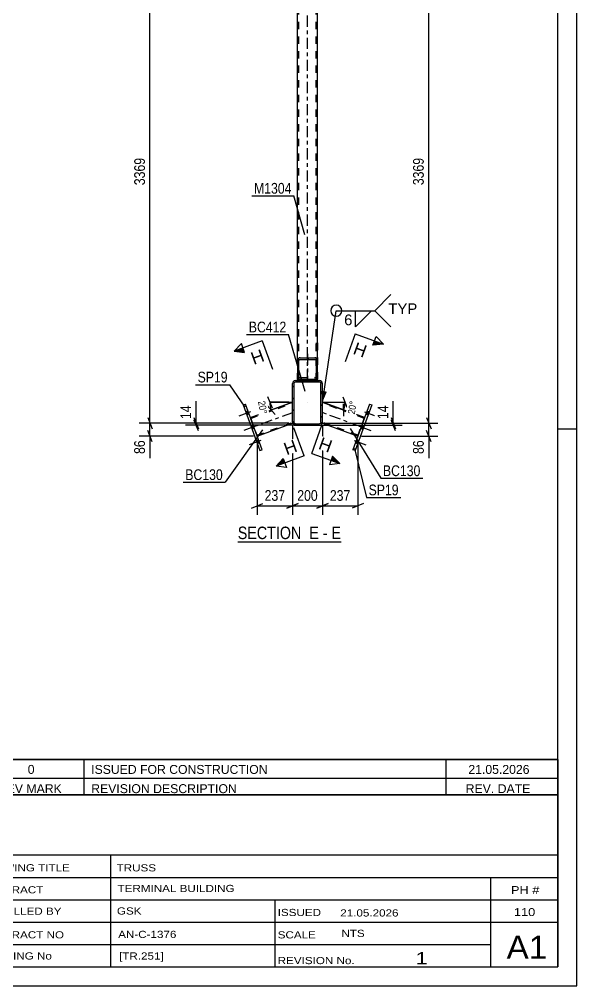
# Model space of a CAD drawing. Header units: millimetres. Extents: x -81 to 760, y -449 to 145.
# Drawn here: x 610.8 to 760.1, y -448.7 to -190 of the extents above; entities that cross this region are included whole.
import ezdxf

# ---------------------------------------------------------------- set-up
doc = ezdxf.new("R2010")
doc.units = ezdxf.units.MM
doc.linetypes.add('DXK_LINE_DOT2', pattern=[3.9198, 1.9599, -1.9599])
doc.linetypes.add('DXK_LINE_DOT3', pattern=[5.9187, 2.979, -0.9799, 0.9799, -0.9799])
doc.styles.add('Arial', font='ARIAL.TTF', dxfattribs={"height": 0.2})
doc.styles.add('Arial Narrow', font='ARIALN.TTF', dxfattribs={"height": 0.2})

# ---------------------------------------------------------------- blocks, each defined once
blk = doc.blocks.new('Unknown-122569792-1134')
at = {"color": 5, "linetype": 'Continuous'}
for p, q in [((760.08, -448.66), (760.08, 145.34)), ((755.08, -443.66), (755.08, 140.34)), ((760.08, -299.66), (755.08, -299.66)), ((-75.92, -443.66), (755.08, -443.66)), ((-80.92, -448.66), (760.08, -448.66))]:
    blk.add_line(p, q, dxfattribs=at)
blk = doc.blocks.new('Unknown-122569792-15 - 2736')
at = {"color": 6, "linetype": 'Continuous'}
blk.add_line((669.33, -329.86), (696.98, -329.86), dxfattribs=at)
at = {"color": 0, "linetype": 'Continuous'}
blk.add_wipeout([(687.44, -329.11), (687.44, -325.61), (669.33, -325.61), (669.33, -329.11)], dxfattribs=at)
at = {"color": 7, "linetype": 'Continuous', "style": 'Arial Narrow'}
blk.add_text('SECTION ', height=3.34, dxfattribs=at).set_placement((669.33, -329.11))
at = {"color": 0, "linetype": 'Continuous'}
blk.add_wipeout([(691.04, -329.11), (691.04, -325.61), (688.49, -325.61), (688.49, -329.11)], dxfattribs=at)
blk.add_wipeout([(693.37, -329.11), (693.37, -325.61), (692.09, -325.61), (692.09, -329.11)], dxfattribs=at)
at = {"color": 7, "linetype": 'Continuous', "style": 'Arial Narrow'}
blk.add_text('E', height=3.34, dxfattribs=at).set_placement((688.49, -329.11))
at = {"color": 0, "linetype": 'Continuous'}
blk.add_wipeout([(696.98, -329.11), (696.98, -325.61), (694.42, -325.61), (694.42, -329.11)], dxfattribs=at)
at = {"color": 7, "linetype": 'Continuous', "style": 'Arial Narrow'}
for s, p in [('E', (694.42, -329.11)), ('-', (692.09, -329.11))]:
    blk.add_text(s, height=3.34, dxfattribs=at).set_placement(p)
blk = doc.blocks.new('Bolt-122569792-2742 - 2736')
at = {"linetype": 'Continuous'}
for points in [[(703.92, -294.79), (703.62, -295.62), (704.23, -295.84), (704.53, -295.01)], [(703.92, -294.79), (703.62, -295.62), (704.23, -295.84), (704.53, -295.01)], [(703.92, -294.79), (703.62, -295.62), (704.23, -295.84), (704.53, -295.01)], [(702.52, -298.65), (702.22, -299.47), (702.82, -299.69), (703.12, -298.86)], [(702.52, -298.65), (702.22, -299.47), (702.82, -299.69), (703.12, -298.86)], [(701.12, -302.5), (700.82, -303.33), (701.42, -303.54), (701.72, -302.72)], [(701.12, -302.5), (700.82, -303.33), (701.42, -303.54), (701.72, -302.72)], [(701.12, -302.5), (700.82, -303.33), (701.42, -303.54), (701.72, -302.72)]]:
    blk.add_hatch(color=1, dxfattribs=at).paths.add_polyline_path(points)
at = {"color": 1, "linetype": 'Continuous'}
for p, q in [((703.92, -294.79), (704.53, -295.01)), ((703.92, -294.79), (704.53, -295.01)), ((703.92, -294.79), (704.53, -295.01)), ((703.29, -295.03), (706.41, -296.16)), ((703.29, -295.03), (706.41, -296.16)), ((703.29, -295.03), (706.41, -296.16)), ((703.62, -295.62), (704.23, -295.84)), ((703.62, -295.62), (704.23, -295.84)), ((703.62, -295.62), (704.23, -295.84)), ((701.88, -298.88), (705, -300.02)), ((701.88, -298.88), (705, -300.02)), ((702.22, -299.47), (702.82, -299.69)), ((702.22, -299.47), (702.82, -299.69)), ((702.52, -298.65), (703.12, -298.86)), ((702.52, -298.65), (703.12, -298.86)), ((701.12, -302.5), (701.72, -302.72)), ((701.12, -302.5), (701.72, -302.72)), ((701.12, -302.5), (701.72, -302.72)), ((700.48, -302.73), (703.6, -303.87)), ((700.48, -302.73), (703.6, -303.87)), ((700.48, -302.73), (703.6, -303.87)), ((700.82, -303.33), (701.42, -303.54)), ((700.82, -303.33), (701.42, -303.54)), ((700.82, -303.33), (701.42, -303.54))]:
    blk.add_line(p, q, dxfattribs=at)
blk = doc.blocks.new('Part-122569792-2772 - 2736')
at = {"linetype": 'Continuous'}
h = blk.add_hatch(dxfattribs=at)
h.set_pattern_fill('', scale=0.7, style=0, pattern_type=0)
h.set_pattern_definition([(45, (685.3588, -286.6444), (-1.57154, 1.57154), [])])
h.paths.add_polyline_path([(685.36, -281.49), (685.36, -286.64), (685.68, -286.64), (685.68, -281.49), (685.7, -281.31), (685.77, -281.15), (685.88, -281.05), (686, -281.02), (690, -281.02), (690.12, -281.05), (690.23, -281.15), (690.29, -281.31), (690.32, -281.49), (690.32, -286.64), (690.64, -286.64), (690.64, -281.49), (690.59, -281.13), (690.45, -280.82), (690.24, -280.61), (690, -280.54), (686, -280.54), (685.75, -280.61), (685.55, -280.82), (685.41, -281.13)])
at = {"color": 2, "linetype": 'Continuous'}
for p, q in [((685.41, -281.13), (685.36, -281.49)), ((685.36, -281.49), (685.36, -286.64)), ((685.68, -281.49), (685.7, -281.31)), ((685.68, -286.64), (685.68, -281.49)), ((686, -280.54), (685.75, -280.61)), ((685.88, -281.05), (686, -281.02)), ((686, -280.54), (690, -280.54)), ((686, -281.02), (690, -281.02)), ((690.24, -280.61), (690, -280.54)), ((690, -281.02), (690.12, -281.05)), ((690.29, -281.31), (690.32, -281.49)), ((690.32, -281.49), (690.32, -286.64)), ((690.64, -281.49), (690.59, -281.13)), ((690.64, -286.64), (690.64, -281.49)), ((685.36, -286.64), (685.68, -286.64)), ((685.7, -286.61), (685.7, -286.64)), ((686, -286.32), (685.88, -286.35)), ((686, -286.32), (690, -286.32)), ((690.12, -286.35), (690, -286.32)), ((690.3, -286.64), (690.29, -286.61)), ((690.32, -286.64), (690.64, -286.64))]:
    blk.add_line(p, q, dxfattribs=at)
at = {"color": 7, "linetype": 'DXK_LINE_DOT2'}
for p, q in [((685.36, -286.64), (685.36, -281.49)), ((685.68, -286.64), (685.68, -281.49)), ((690.32, -281.49), (690.32, -286.64)), ((690.64, -286.64), (690.64, -281.49)), ((685.36, -286.64), (685.38, -286.64)), ((685.38, -286.64), (685.41, -286.43)), ((685.38, -286.64), (685.7, -286.64)), ((685.75, -285.92), (686, -285.84)), ((686, -285.84), (690, -285.84)), ((690, -285.84), (690.24, -285.92)), ((690.32, -286.64), (690.3, -286.64)), ((690.3, -286.64), (690.64, -286.64)), ((690.59, -286.43), (690.62, -286.64))]:
    blk.add_line(p, q, dxfattribs=at)
at = {"color": 7, "linetype": 'DXK_LINE_DOT3'}
blk.add_line((688, -286.64), (688, -284.45), dxfattribs=at)
at = {"color": 2, "linetype": 'Continuous'}
for centre, radius, start, end in [((686.25, -281.32), 0.863, 124.9769, 167.0015), ((686.12, -281.41), 0.432, 124.9769, 167.0015), ((689.87, -281.41), 0.432, 12.9985, 55.0231), ((689.75, -281.32), 0.863, 12.9985, 55.0231), ((686.12, -286.71), 0.432, 124.9769, 167.0015), ((689.87, -286.71), 0.432, 12.9985, 55.0231)]:
    blk.add_arc(centre, radius, start, end, dxfattribs=at)
at = {"color": 7, "linetype": 'DXK_LINE_DOT2'}
for centre, start, end in [((686.25, -286.62), 124.9769, 167.0015), ((689.75, -286.62), 12.9985, 55.0231)]:
    blk.add_arc(centre, 0.863, start, end, dxfattribs=at)
blk = doc.blocks.new('Part-122569792-2775 - 2736')
at = {"color": 7, "linetype": 'DXK_LINE_DOT2'}
for p, q in [((685.36, -286.64), (685.36, -276.54)), ((685.68, -286.64), (685.68, -276.54)), ((690.32, -276.54), (690.32, -286.64)), ((690.64, -276.54), (690.64, -286.64)), ((685.36, -286.64), (690.64, -286.64)), ((685.41, -286.43), (685.38, -286.64)), ((685.7, -286.64), (685.7, -286.61)), ((685.88, -285.88), (685.75, -285.92)), ((686, -285.84), (685.88, -285.88)), ((685.88, -286.35), (686, -286.32)), ((686, -285.84), (690, -285.84)), ((686, -286.32), (690, -286.32)), ((690.23, -285.91), (690, -285.84)), ((690, -286.32), (690.12, -286.35)), ((690.24, -285.92), (690.23, -285.91)), ((690.29, -286.61), (690.3, -286.64)), ((690.32, -286.64), (690.3, -286.64)), ((690.62, -286.64), (690.59, -286.43))]:
    blk.add_line(p, q, dxfattribs=at)
at = {"color": 7, "linetype": 'DXK_LINE_DOT3'}
blk.add_line((688, -279.5), (688, -286.64), dxfattribs=at)
at = {"color": 7, "linetype": 'DXK_LINE_DOT2'}
for centre, radius, start, end in [((686.25, -286.62), 0.863, 124.9769, 167.0015), ((686.12, -286.71), 0.432, 124.9769, 167.0015), ((689.87, -286.71), 0.432, 12.9985, 55.0231), ((689.75, -286.62), 0.863, 12.9985, 55.0231)]:
    blk.add_arc(centre, radius, start, end, dxfattribs=at)
blk = doc.blocks.new('Part-122569792-2857 - 2736')
at = {"color": 2, "linetype": 'Continuous'}
for p, q in [((704.6, -292.95), (700.15, -305.17)), ((705.2, -293.17), (700.75, -305.39)), ((704.6, -292.95), (705.2, -293.17)), ((700.75, -305.39), (700.15, -305.17))]:
    blk.add_line(p, q, dxfattribs=at)
at = {"color": 7, "linetype": 'DXK_LINE_DOT3'}
blk.add_line((702.67, -299.17), (702.67, -299.17), dxfattribs=at)
blk = doc.blocks.new('Part-122569792-2882 - 2736')
at = {"color": 2, "linetype": 'Continuous'}
for p, q in [((672.72, -296.58), (684, -292.47)), ((674.53, -301.54), (684, -298.09)), ((684, -298.09), (684, -297.84))]:
    blk.add_line(p, q, dxfattribs=at)
at = {"color": 7, "linetype": 'DXK_LINE_DOT2'}
for p, q in [((672.8, -296.8), (684, -292.73)), ((684, -297.84), (684, -292.47)), ((672.72, -296.58), (674.53, -301.54)), ((674.45, -301.31), (684, -297.84))]:
    blk.add_line(p, q, dxfattribs=at)
at = {"color": 7, "linetype": 'DXK_LINE_DOT3'}
blk.add_line((684, -295.28), (673.63, -299.06), dxfattribs=at)
blk = doc.blocks.new('Part-122569792-2837 - 2736')
at = {"linetype": 'Continuous'}
h = blk.add_hatch(dxfattribs=at)
h.set_pattern_fill('', scale=0.7, style=0, pattern_type=0)
h.set_pattern_definition([(45, (683.9988, -297.8444), (-1.57154, 1.57154), [])])
h.paths.add_polyline_path([(684, -287.44), (684, -297.84), (684.06, -298.15), (684.23, -298.41), (684.49, -298.58), (684.8, -298.64), (691.2, -298.64), (691.5, -298.58), (691.76, -298.41), (691.94, -298.15), (692, -297.84), (692, -287.44), (691.94, -287.14), (691.76, -286.88), (691.5, -286.71), (691.2, -286.64), (684.8, -286.64), (684.49, -286.71), (684.23, -286.88), (684.06, -287.14)])
h.paths.add_polyline_path([(684.52, -287.16), (684.65, -287.07), (684.8, -287.04), (691.2, -287.04), (691.35, -287.07), (691.48, -287.16), (691.57, -287.29), (691.6, -287.44), (691.6, -297.84), (691.57, -298), (691.48, -298.13), (691.35, -298.21), (691.2, -298.24), (684.8, -298.24), (684.65, -298.21), (684.52, -298.13), (684.43, -298), (684.4, -297.84), (684.4, -287.44), (684.43, -287.29)])
at = {"color": 2, "linetype": 'Continuous'}
for p, q in [((684.06, -287.14), (684, -287.44)), ((684.8, -286.64), (684.49, -286.71)), ((684.65, -287.07), (684.8, -287.04)), ((684.8, -286.64), (691.2, -286.64)), ((684.8, -287.04), (691.2, -287.04)), ((691.5, -286.71), (691.2, -286.64)), ((691.2, -287.04), (691.35, -287.07)), ((692, -287.44), (691.94, -287.14)), ((684, -297.84), (684, -287.44)), ((684.4, -287.44), (684.43, -287.29)), ((684.4, -297.84), (684.4, -287.44)), ((691.57, -287.29), (691.6, -287.44)), ((691.6, -297.84), (691.6, -287.44)), ((692, -297.84), (692, -287.44)), ((684, -297.84), (684.06, -298.15)), ((684.43, -298), (684.4, -297.84)), ((684.49, -298.58), (684.8, -298.64)), ((684.8, -298.24), (684.65, -298.21)), ((684.8, -298.24), (691.2, -298.24)), ((684.8, -298.64), (691.2, -298.64)), ((691.35, -298.21), (691.2, -298.24)), ((691.2, -298.64), (691.5, -298.58)), ((691.6, -297.84), (691.57, -298)), ((691.94, -298.15), (692, -297.84))]:
    blk.add_line(p, q, dxfattribs=at)
at = {"color": 7, "linetype": 'DXK_LINE_DOT3'}
blk.add_line((688, -292.64), (688, -292.64), dxfattribs=at)
at = {"color": 2, "linetype": 'Continuous'}
for centre, radius, start, end in [((684.8, -287.44), 0.8, 112.5, 157.5), ((684.8, -287.44), 0.4, 112.5, 157.5), ((691.2, -287.44), 0.4, 22.5, 67.5), ((691.2, -287.44), 0.8, 22.5, 67.5), ((684.8, -297.84), 0.8, 202.5, 247.5), ((684.8, -297.84), 0.4, 202.5, 247.5), ((691.2, -297.84), 0.4, 292.5, 337.5), ((691.2, -297.84), 0.8, 292.5, 337.5)]:
    blk.add_arc(centre, radius, start, end, dxfattribs=at)
blk = doc.blocks.new('Part-122569792-2862 - 2736')
at = {"color": 2, "linetype": 'Continuous'}
for p, q in [((670.8, -293.17), (671.4, -292.95)), ((670.8, -293.17), (675.25, -305.39)), ((675.85, -305.17), (671.4, -292.95)), ((675.25, -305.39), (675.85, -305.17))]:
    blk.add_line(p, q, dxfattribs=at)
at = {"color": 7, "linetype": 'DXK_LINE_DOT3'}
blk.add_line((673.32, -299.17), (673.32, -299.17), dxfattribs=at)
blk = doc.blocks.new('Part-122569792-2867 - 2736')
at = {"color": 2, "linetype": 'Continuous'}
for p, q in [((703.28, -296.58), (692, -292.47)), ((692, -298.05), (692, -297.84)), ((692, -298.05), (692, -298.09)), ((692, -298.09), (701.47, -301.54))]:
    blk.add_line(p, q, dxfattribs=at)
at = {"color": 7, "linetype": 'DXK_LINE_DOT2'}
for p, q in [((692, -292.51), (692, -292.47)), ((692, -297.84), (692, -292.47)), ((703.19, -296.8), (692, -292.73)), ((701.47, -301.54), (703.28, -296.58)), ((701.55, -301.31), (692, -297.84))]:
    blk.add_line(p, q, dxfattribs=at)
at = {"color": 7, "linetype": 'DXK_LINE_DOT3'}
blk.add_line((702.37, -299.06), (692, -295.28), dxfattribs=at)
blk = doc.blocks.new('Bolt-122569792-2876 - 2736')
at = {"linetype": 'Continuous'}
for points in [[(672.37, -295.62), (672.07, -294.79), (671.47, -295.01), (671.77, -295.84)], [(672.37, -295.62), (672.07, -294.79), (671.47, -295.01), (671.77, -295.84)], [(672.37, -295.62), (672.07, -294.79), (671.47, -295.01), (671.77, -295.84)], [(673.78, -299.47), (673.47, -298.65), (672.87, -298.86), (673.17, -299.69)], [(673.78, -299.47), (673.47, -298.65), (672.87, -298.86), (673.17, -299.69)], [(675.18, -303.33), (674.88, -302.5), (674.28, -302.72), (674.58, -303.54)], [(675.18, -303.33), (674.88, -302.5), (674.28, -302.72), (674.58, -303.54)], [(675.18, -303.33), (674.88, -302.5), (674.28, -302.72), (674.58, -303.54)]]:
    blk.add_hatch(color=1, dxfattribs=at).paths.add_polyline_path(points)
at = {"color": 1, "linetype": 'Continuous'}
for p, q in [((672.07, -294.79), (671.47, -295.01)), ((672.07, -294.79), (671.47, -295.01)), ((672.07, -294.79), (671.47, -295.01)), ((672.71, -295.03), (669.59, -296.16)), ((672.71, -295.03), (669.59, -296.16)), ((672.71, -295.03), (669.59, -296.16)), ((672.37, -295.62), (671.77, -295.84)), ((672.37, -295.62), (671.77, -295.84)), ((672.37, -295.62), (671.77, -295.84)), ((674.11, -298.88), (670.99, -300.02)), ((674.11, -298.88), (670.99, -300.02)), ((673.47, -298.65), (672.87, -298.86)), ((673.47, -298.65), (672.87, -298.86)), ((673.78, -299.47), (673.17, -299.69)), ((673.78, -299.47), (673.17, -299.69)), ((674.88, -302.5), (674.28, -302.72)), ((674.88, -302.5), (674.28, -302.72)), ((674.88, -302.5), (674.28, -302.72)), ((675.52, -302.73), (672.4, -303.87)), ((675.52, -302.73), (672.4, -303.87)), ((675.52, -302.73), (672.4, -303.87)), ((675.18, -303.33), (674.58, -303.54)), ((675.18, -303.33), (674.58, -303.54)), ((675.18, -303.33), (674.58, -303.54))]:
    blk.add_line(p, q, dxfattribs=at)
blk = doc.blocks.new('Part-122569792-2895 - 2736')
at = {"color": 7, "linetype": 'DXK_LINE_DOT2'}
for p, q in [((685.36, -171.04), (690.64, -171.04)), ((685.36, -176.2), (685.36, -171.04)), ((685.68, -286.64), (685.68, -171.04)), ((690.32, -286.64), (690.32, -171.04)), ((690.64, -176.2), (690.64, -171.04)), ((685.36, -286.64), (685.36, -281.49)), ((690.64, -286.64), (690.64, -281.49)), ((685.36, -286.64), (690.64, -286.64))]:
    blk.add_line(p, q, dxfattribs=at)
at = {"color": 7, "linetype": 'DXK_LINE_DOT3'}
blk.add_line((688, -286.64), (688, -171.04), dxfattribs=at)
at = {"color": 2, "linetype": 'Continuous'}
for p, q in [((685.36, -281.49), (685.36, -176.2)), ((690.64, -281.49), (690.64, -176.2))]:
    blk.add_line(p, q, dxfattribs=at)
blk = doc.blocks.new('StraightDimension-122569792-2994 - 2736')
at = {"color": 7, "linetype": 'Continuous'}
for p, q in [((710.38, -296.59), (711.58, -299.59)), ((711.58, -300.14), (710.38, -297.14)), ((691.41, -298.64), (713.38, -298.64)), ((693, -298.09), (713.38, -298.09)), ((710.98, -298.64), (710.98, -298.09))]:
    blk.add_line(p, q, dxfattribs=at)
at = {"color": 0}
blk.add_wipeout([(710.23, -292.71), (706.03, -292.71), (706.03, -297.57), (710.23, -297.57)], dxfattribs=at)
at = {"color": 7, "linetype": 'Continuous'}
blk.add_line((710.98, -298.09), (710.98, -292.19), dxfattribs=at)
blk.add_line((710.98, -298.09), (710.98, -292.19), dxfattribs=at)
at = {"color": 3, "style": 'Arial Narrow'}
blk.add_text('14', height=2.863, rotation=90.0002, dxfattribs=at).set_placement((709.63, -296.97))
blk = doc.blocks.new('StraightDimension-122569792-3005 - 2736')
at = {"color": 7, "linetype": 'Continuous'}
for p, q in [((645.22, -296.59), (646.42, -299.59)), ((683, -298.09), (642.97, -298.09)), ((646.42, -303.04), (645.22, -300.04)), ((645.82, -301.54), (645.82, -298.09)), ((673.53, -301.54), (642.97, -301.54))]:
    blk.add_line(p, q, dxfattribs=at)
at = {"color": 0}
blk.add_wipeout([(645.07, -302.06), (640.87, -302.06), (640.87, -306.92), (645.07, -306.92)], dxfattribs=at)
at = {"color": 7, "linetype": 'Continuous'}
blk.add_line((645.82, -301.54), (645.82, -307.45), dxfattribs=at)
blk.add_line((645.82, -301.54), (645.82, -307.45), dxfattribs=at)
at = {"color": 3, "style": 'Arial Narrow'}
blk.add_text('86', height=2.863, rotation=90.0002, dxfattribs=at).set_placement((644.47, -306.32))
blk = doc.blocks.new('StraightDimension-122569792-3004 - 2736')
at = {"color": 7, "linetype": 'Continuous'}
for p, q in [((646.42, -164.82), (645.22, -161.82)), ((671.72, -163.32), (642.97, -163.32)), ((645.82, -298.09), (645.82, -163.32)), ((645.22, -296.59), (646.42, -299.59)), ((683, -298.09), (642.97, -298.09))]:
    blk.add_line(p, q, dxfattribs=at)
at = {"color": 0}
blk.add_wipeout([(645.07, -226.45), (640.87, -226.45), (640.87, -234.96), (645.07, -234.96)], dxfattribs=at)
at = {"color": 3, "style": 'Arial Narrow'}
blk.add_text('3369', height=2.863, rotation=90.0002, dxfattribs=at).set_placement((644.47, -234.36))
blk = doc.blocks.new('StraightDimension-122569792-3043 - 2736')
at = {"color": 7, "linetype": 'Continuous'}
for p, q in [((719.88, -296.59), (721.08, -299.59)), ((693, -298.09), (722.88, -298.09)), ((721.08, -303.04), (719.88, -300.04)), ((720.48, -301.54), (720.48, -298.09)), ((702.47, -301.54), (722.88, -301.54))]:
    blk.add_line(p, q, dxfattribs=at)
at = {"color": 0}
blk.add_wipeout([(719.73, -302.07), (715.53, -302.07), (715.53, -306.92), (719.73, -306.92)], dxfattribs=at)
at = {"color": 7, "linetype": 'Continuous'}
blk.add_line((720.48, -301.54), (720.48, -307.45), dxfattribs=at)
blk.add_line((720.48, -301.54), (720.48, -307.45), dxfattribs=at)
at = {"color": 3, "style": 'Arial Narrow'}
blk.add_text('86', height=2.863, rotation=90.0002, dxfattribs=at).set_placement((719.13, -306.32))
blk = doc.blocks.new('StraightDimension-122569792-3044 - 2736')
at = {"color": 7, "linetype": 'Continuous'}
for p, q in [((721.08, -164.82), (719.88, -161.82)), ((704.27, -163.32), (722.88, -163.32)), ((720.48, -298.09), (720.48, -163.32)), ((719.88, -296.59), (721.08, -299.59)), ((693, -298.09), (722.88, -298.09))]:
    blk.add_line(p, q, dxfattribs=at)
at = {"color": 0}
blk.add_wipeout([(719.73, -226.45), (715.53, -226.45), (715.53, -234.96), (719.73, -234.96)], dxfattribs=at)
at = {"color": 3, "style": 'Arial Narrow'}
blk.add_text('3369', height=2.863, rotation=90.0002, dxfattribs=at).set_placement((719.13, -234.36))
blk = doc.blocks.new('StraightDimension-122569792-2939 - 2736')
at = {"color": 7, "linetype": 'Continuous'}
for p, q in [((657.59, -296.59), (658.79, -299.59)), ((658.79, -300.14), (657.59, -297.14)), ((683, -298.09), (655.34, -298.09)), ((685.68, -298.64), (655.34, -298.64)), ((658.19, -298.64), (658.19, -298.09))]:
    blk.add_line(p, q, dxfattribs=at)
at = {"color": 0}
blk.add_wipeout([(657.44, -292.71), (653.24, -292.71), (653.24, -297.57), (657.44, -297.57)], dxfattribs=at)
at = {"color": 7, "linetype": 'Continuous'}
blk.add_line((658.19, -298.09), (658.19, -292.19), dxfattribs=at)
blk.add_line((658.19, -298.09), (658.19, -292.19), dxfattribs=at)
at = {"color": 3, "style": 'Arial Narrow'}
blk.add_text('14', height=2.863, rotation=90.0002, dxfattribs=at).set_placement((656.84, -296.97))
blk = doc.blocks.new('AngleDimension-122569792-3002 - 2736')
at = {"color": 7, "linetype": 'Continuous'}
for p, q in [((697.46, -291), (698.66, -294)), ((698.06, -292.5), (692.06, -292.5)), ((697.7, -294.55), (692.06, -292.5)), ((692.94, -292.82), (697.7, -294.55)), ((697.75, -296.17), (697.65, -292.94))]:
    blk.add_line(p, q, dxfattribs=at)
blk.add_arc((692.06, -292.5), 6, 340.0006, 0, dxfattribs=at)
at = {"color": 0}
blk.add_wipeout([(701.71, -292.01), (698.95, -291.53), (698.21, -295.77), (700.96, -296.25)], dxfattribs=at)
at = {"color": 3, "style": 'Arial Narrow'}
blk.add_text('20°', height=1.909, rotation=80.0021, dxfattribs=at).set_placement((700.64, -295.79))
blk = doc.blocks.new('AngleDimension-122569792-3076 - 2736')
at = {"color": 7, "linetype": 'Continuous'}
for p, q in [((677.33, -290.97), (678.53, -293.97)), ((679.37, -295.73), (677.22, -293.32)), ((683, -292.47), (677.93, -292.47)), ((677.93, -292.47), (683.93, -292.47)), ((678.3, -294.53), (683.93, -292.47))]:
    blk.add_line(p, q, dxfattribs=at)
blk.add_arc((683.93, -292.47), 6, 180, 199.9993, dxfattribs=at)
at = {"color": 0}
blk.add_wipeout([(675.04, -296.23), (677.79, -295.74), (677.05, -291.5), (674.29, -291.99)], dxfattribs=at)
at = {"color": 3, "style": 'Arial Narrow'}
blk.add_text('20°', height=1.909, rotation=-80.0021, dxfattribs=at).set_placement((674.75, -292.31))
blk = doc.blocks.new('StraightDimension-122569792-7808 - 2736')
at = {"color": 7, "linetype": 'Continuous'}
for p, q in [((692, -298.58), (692, -322.61)), ((701.47, -302.54), (701.47, -322.61)), ((690.5, -320.81), (693.5, -319.61)), ((692, -320.21), (701.47, -320.21)), ((702.97, -319.61), (699.97, -320.81))]:
    blk.add_line(p, q, dxfattribs=at)
at = {"color": 0}
blk.add_wipeout([(700.08, -319.46), (700.08, -315.26), (693.39, -315.26), (693.39, -319.46)], dxfattribs=at)
at = {"color": 3, "style": 'Arial Narrow'}
blk.add_text('237', height=2.863, dxfattribs=at).set_placement((693.99, -318.86))
blk = doc.blocks.new('StraightDimension-122569792-7809 - 2736')
at = {"color": 7, "linetype": 'Continuous'}
for p, q in [((684, -298.68), (684, -322.61)), ((692, -298.58), (692, -322.61)), ((682.5, -320.81), (685.5, -319.61)), ((684, -320.21), (692, -320.21)), ((693.5, -319.61), (690.5, -320.81))]:
    blk.add_line(p, q, dxfattribs=at)
at = {"color": 0}
blk.add_wipeout([(691.34, -319.46), (691.34, -315.26), (684.66, -315.26), (684.66, -319.46)], dxfattribs=at)
at = {"color": 3, "style": 'Arial Narrow'}
blk.add_text('200', height=2.863, dxfattribs=at).set_placement((685.26, -318.86))
blk = doc.blocks.new('StraightDimension-122569792-7810 - 2736')
at = {"color": 7, "linetype": 'Continuous'}
for p, q in [((684, -298.68), (684, -322.61)), ((674.53, -302.54), (674.53, -322.61)), ((673.03, -320.81), (676.03, -319.61)), ((674.53, -320.21), (684, -320.21)), ((685.5, -319.61), (682.5, -320.81))]:
    blk.add_line(p, q, dxfattribs=at)
at = {"color": 0}
blk.add_wipeout([(682.61, -319.46), (682.61, -315.26), (675.92, -315.26), (675.92, -319.46)], dxfattribs=at)
at = {"color": 3, "style": 'Arial Narrow'}
blk.add_text('237', height=2.863, dxfattribs=at).set_placement((676.52, -318.86))
blk = doc.blocks.new('Unknown-122569792-12641')
at = {"color": 7, "linetype": 'Continuous'}
for p, q in [((595.08, -388.11), (755.08, -388.11)), ((755.08, -388.11), (595.08, -388.11)), ((595.08, -388.11), (595.08, -393.11)), ((604.08, -388.11), (604.08, -393.11)), ((628.08, -388.11), (628.08, -393.11)), ((725.08, -388.11), (725.08, -393.11)), ((755.08, -388.11), (755.08, -393.11)), ((595.08, -393.11), (755.08, -393.11)), ((595.08, -393.11), (595.08, -397.61)), ((595.08, -393.11), (755.08, -393.11)), ((604.08, -393.11), (604.08, -397.61)), ((628.08, -393.11), (628.08, -397.61)), ((725.08, -393.11), (725.08, -397.61)), ((755.08, -393.11), (755.08, -397.61)), ((755.08, -397.61), (595.08, -397.61))]:
    blk.add_line(p, q, dxfattribs=at)
at = {"color": 7, "linetype": 'Continuous', "style": 'Arial Narrow'}
for s, height, width, p in [('1', 2.39, 1.196471, (598.24, -391.96)), ('0', 2.39, 1.196471, (613.09, -391.96)), ('ISSUED FOR CONSTRUCTION', 2.3861, 1.196471, (630.08, -391.96)), ('21.05.2026', 2.386, 1.196471, (731.08, -391.96)), ('No', 2.386, 1.2, (596.63, -397.11)), ('REV MARK', 2.386, 1.2, (605.08, -397.11)), ('REVISION DESCRIPTION', 2.3861, 1.2, (630.08, -397.11)), ('REV. DATE', 2.386, 1.2, (730.36, -397.11))]:
    blk.add_text(s, height=height, dxfattribs=dict(at, width=width)).set_placement(p)
blk = doc.blocks.new('Unknown-122569792-12638')
at = {"color": 7, "linetype": 'Continuous'}
for p, q in [((595.08, -397.61), (595.08, -443.66)), ((595.08, -397.61), (755.08, -397.61)), ((755.08, -397.66), (755.08, -443.66)), ((595.08, -413.66), (755.08, -413.66)), ((635.22, -413.66), (635.22, -443.66)), ((595.08, -419.66), (755.08, -419.66)), ((737.08, -443.61), (737.08, -419.61)), ((595.08, -425.66), (755.08, -425.66)), ((679.22, -425.66), (679.22, -443.66)), ((595.08, -431.66), (755.08, -431.66)), ((595.08, -437.66), (737.08, -437.66)), ((595.08, -443.66), (755.08, -443.66))]:
    blk.add_line(p, q, dxfattribs=at)
at = {"color": 7, "style": 'Arial Narrow'}
for s, height, width, p in [('DRAWING TITLE', 1.9089, 1.425378, (599.96, -418.05)), ('TRUSS', 1.909, 1.425378, (636.89, -418.07)), ('TERMINAL BUILDING', 1.9089, 1.425378, (637.14, -423.59)), ('CONTRACT', 1.909, 1.425378, (599.96, -423.95)), ('MODELLED BY', 1.9089, 1.425378, (599.96, -429.68)), ('GSK', 1.909, 1.425378, (636.97, -429.62)), ('ISSUED', 1.909, 1.425378, (680.02, -430.02)), ('21.05.2026', 1.909, 1.425378, (696.77, -430.14)), ('CONTRACT NO', 1.9089, 1.425378, (599.96, -436)), ('AN-C-1376', 1.909, 1.425378, (637.31, -435.88)), ('SCALE', 1.909, 1.425378, (680.02, -436.01)), ('A1', 6.204, 1.25, (741.32, -441.46)), ('DRAWING No', 1.909, 1.425378, (599.64, -441.66)), ('[TR.251]', 1.909, 1.425378, (637.54, -441.67)), ('1', 3.34, 1.5, (716.99, -442.98)), ('REVISION No.', 1.9089, 1.425378, (680.02, -442.89))]:
    blk.add_text(s, height=height, dxfattribs=dict(at, width=width)).set_placement(p)
at = {"color": 7, "linetype": 'Continuous', "style": 'Arial Narrow'}
for s, height, width, p in [('PH #', 2.1, 1.42538, (742.48, -424.11)), ('110', 2.1, 1.42538, (743.27, -430.01)), ('NTS', 1.909, 1.425378, (697.08, -435.61))]:
    blk.add_text(s, height=height, dxfattribs=dict(at, width=width)).set_placement(p)
blk = doc.blocks.new('SectionMark-122569792-3098 - 2736')
at = {"color": 6, "linetype": 'Continuous'}
for p, q in [((706.39, -274.87), (708.31, -276.9)), ((696.66, -308.91), (693.88, -309.23))]:
    blk.add_line(p, q, dxfattribs=at)
at = {"color": 0, "linetype": 'Continuous'}
for points in [[(703.1, -280.59), (704.3, -277.3), (701.13, -276.15), (699.94, -279.44)], [(693.85, -306.02), (695.04, -302.73), (691.88, -301.58), (690.68, -304.87)]]:
    blk.add_wipeout(points, dxfattribs=at)
at = {"linetype": 'Continuous'}
for points in [[(705.53, -277.22), (705.96, -276.04), (708.31, -276.9)], [(694.31, -308.05), (694.74, -306.88), (696.66, -308.91)]]:
    blk.add_hatch(color=6, dxfattribs=at).paths.add_polyline_path(points)
at = {"color": 6, "linetype": 'Continuous'}
for p, q in [((700.79, -274.16), (698.06, -281.68)), ((700.79, -274.16), (708.31, -276.9)), ((705.53, -277.22), (706.39, -274.87)), ((708.31, -276.9), (705.53, -277.22)), ((689.14, -306.17), (691.88, -298.65)), ((689.14, -306.17), (696.66, -308.91)), ((694.74, -306.88), (693.88, -309.23)), ((696.66, -308.91), (694.74, -306.88))]:
    blk.add_line(p, q, dxfattribs=at)
at = {"color": 3, "linetype": 'Continuous', "style": 'Arial'}
for p in [(699.94, -279.44), (690.68, -304.87)]:
    blk.add_text('H', height=3.34, rotation=-20.002, dxfattribs=at).set_placement(p)
blk = doc.blocks.new('Mark-122569792-2858 - 2736')
at = {"color": 0}
blk.add_wipeout([(666.62, -287.17), (666.62, -284.17), (658.58, -284.17), (658.58, -287.17)], dxfattribs=at)
blk.add_wipeout([(666.62, -287.17), (666.62, -284.17), (658.58, -284.17), (658.58, -287.17)], dxfattribs=at)
at = {"color": 30, "linetype": 'Continuous'}
for p in [(657.98, -287.77), (671.31, -293.76)]:
    blk.add_line(p, (667.22, -287.77), dxfattribs=at)
at = {"color": 3, "style": 'Arial Narrow'}
blk.add_text('SP19', height=2.863, dxfattribs=at).set_placement((658.58, -287.17))
blk = doc.blocks.new('Mark-122569792-2891 - 2736')
at = {"color": 0}
blk.add_wipeout([(683.73, -236.63), (683.73, -233.63), (673.68, -233.63), (673.68, -236.63)], dxfattribs=at)
blk.add_wipeout([(683.73, -236.63), (683.73, -233.63), (673.68, -233.63), (673.68, -236.63)], dxfattribs=at)
at = {"color": 30, "linetype": 'Continuous'}
for p in [(673.08, -237.23), (687.29, -247.62)]:
    blk.add_line(p, (684.33, -237.23), dxfattribs=at)
at = {"color": 3, "style": 'Arial Narrow'}
blk.add_text('M1304', height=2.863, dxfattribs=at).set_placement((673.68, -236.63))
blk = doc.blocks.new('SectionMark-122569792-3100 - 2736')
at = {"color": 6, "linetype": 'Continuous'}
for p, q in [((668.38, -278.8), (670.3, -276.77)), ((682.36, -309.91), (679.59, -309.59))]:
    blk.add_line(p, q, dxfattribs=at)
at = {"color": 0, "linetype": 'Continuous'}
for points in [[(676.75, -281.34), (675.56, -278.05), (672.39, -279.2), (673.59, -282.49)], [(685.56, -305.55), (684.37, -302.26), (681.2, -303.41), (682.4, -306.7)]]:
    blk.add_wipeout(points, dxfattribs=at)
at = {"linetype": 'Continuous'}
for points in [[(670.73, -277.94), (671.16, -279.12), (668.38, -278.8)], [(681.51, -307.56), (681.93, -308.73), (679.59, -309.59)]]:
    blk.add_hatch(color=6, dxfattribs=at).paths.add_polyline_path(points)
at = {"color": 6, "linetype": 'Continuous'}
for p, q in [((675.9, -276.06), (668.38, -278.8)), ((671.16, -279.12), (670.3, -276.77)), ((675.9, -276.06), (678.63, -283.58)), ((668.38, -278.8), (671.16, -279.12)), ((687.1, -306.85), (684.37, -299.33)), ((687.1, -306.85), (679.59, -309.59)), ((679.59, -309.59), (681.51, -307.56)), ((681.51, -307.56), (682.36, -309.91))]:
    blk.add_line(p, q, dxfattribs=at)
at = {"color": 3, "linetype": 'Continuous', "style": 'Arial'}
for p in [(673.59, -282.49), (682.4, -306.7)]:
    blk.add_text('H', height=3.34, rotation=20.002, dxfattribs=at).set_placement(p)
blk = doc.blocks.new('Mark-122569792-2833 - 2736')
at = {"color": 0}
blk.add_wipeout([(682.34, -273.76), (682.34, -270.76), (672.29, -270.76), (672.29, -273.76)], dxfattribs=at)
blk.add_wipeout([(682.34, -273.76), (682.34, -270.76), (672.29, -270.76), (672.29, -273.76)], dxfattribs=at)
at = {"color": 30, "linetype": 'Continuous'}
for p in [(671.69, -274.36), (687.36, -289.56)]:
    blk.add_line(p, (682.94, -274.36), dxfattribs=at)
at = {"color": 3, "style": 'Arial Narrow'}
blk.add_text('BC412', height=2.863, dxfattribs=at).set_placement((672.29, -273.76))
blk = doc.blocks.new('Mark-122569792-2853 - 2736')
at = {"color": 0}
blk.add_wipeout([(712.4, -317.38), (712.4, -314.38), (704.37, -314.38), (704.37, -317.38)], dxfattribs=at)
blk.add_wipeout([(712.4, -317.38), (712.4, -314.38), (704.37, -314.38), (704.37, -317.38)], dxfattribs=at)
at = {"color": 30, "linetype": 'Continuous'}
for p, q in [((700.58, -304.88), (703.77, -317.98)), ((703.77, -317.98), (713, -317.98))]:
    blk.add_line(p, q, dxfattribs=at)
at = {"color": 3, "style": 'Arial Narrow'}
blk.add_text('SP19', height=2.863, dxfattribs=at).set_placement((704.37, -317.38))
blk = doc.blocks.new('Mark-122569792-2863 - 2736')
at = {"color": 0}
blk.add_wipeout([(718.25, -312.24), (718.25, -309.24), (708.2, -309.24), (708.2, -312.24)], dxfattribs=at)
blk.add_wipeout([(718.25, -312.24), (718.25, -309.24), (708.2, -309.24), (708.2, -312.24)], dxfattribs=at)
at = {"color": 30, "linetype": 'Continuous'}
for p, q in [((699.45, -299.53), (707.6, -312.84)), ((707.6, -312.84), (718.85, -312.84))]:
    blk.add_line(p, q, dxfattribs=at)
at = {"color": 3, "style": 'Arial Narrow'}
blk.add_text('BC130', height=2.863, dxfattribs=at).set_placement((708.2, -312.24))
blk = doc.blocks.new('WeldMark-122569792-3106 - 2736')
at = {"linetype": 'Continuous'}
blk.add_hatch(color=30, dxfattribs=at).paths.add_polyline_path([(693.19, -289.64), (692, -292.5), (691.71, -289.42)])
at = {"color": 3, "linetype": 'Continuous'}
for q in [(710.32, -263.67), (710.32, -272.25)]:
    blk.add_line((706.03, -267.96), q, dxfattribs=at)
at = {"color": 30, "linetype": 'Continuous'}
blk.add_line((692, -292.5), (695.71, -267.96), dxfattribs=at)
at = {"color": 3, "linetype": 'Continuous'}
blk.add_arc((695.71, -267.96), 1.5, 90, 270, dxfattribs=at)
at = {"color": 0}
blk.add_wipeout([(700.23, -272.06), (700.23, -268.66), (697.61, -268.66), (697.61, -272.06)], dxfattribs=at)
at = {"color": 30, "linetype": 'Continuous'}
blk.add_line((695.71, -267.96), (706.03, -267.96), dxfattribs=at)
at = {"color": 3, "linetype": 'Continuous'}
for p, q in [((700.89, -267.96), (705.18, -267.96)), ((705.18, -267.96), (700.89, -272.25)), ((700.89, -272.25), (700.89, -267.96))]:
    blk.add_line(p, q, dxfattribs=at)
blk.add_arc((695.71, -267.96), 1.5, 270, 90, dxfattribs=at)
at = {"color": 3, "style": 'Arial'}
blk.add_text('6', height=2.87, dxfattribs=at).set_placement((697.81, -271.86))
at = {"color": 0, "linetype": 'Continuous'}
blk.add_wipeout([(717.41, -268.86), (717.41, -265.86), (709.63, -265.86), (709.63, -268.86)], dxfattribs=at)
blk.add_wipeout([(717.41, -268.86), (717.41, -265.86), (709.63, -265.86), (709.63, -268.86)], dxfattribs=at)
at = {"color": 3, "linetype": 'Continuous', "style": 'Arial'}
blk.add_text('TYP', height=2.865, dxfattribs=at).set_placement((709.63, -268.86))
blk = doc.blocks.new('Mark-122569792-2878 - 2736')
at = {"color": 0}
blk.add_wipeout([(665.33, -313.29), (665.33, -310.29), (655.28, -310.29), (655.28, -313.29)], dxfattribs=at)
blk.add_wipeout([(665.33, -313.29), (665.33, -310.29), (655.28, -310.29), (655.28, -313.29)], dxfattribs=at)
at = {"color": 30, "linetype": 'Continuous'}
for p in [(675.96, -299.85), (654.68, -313.89)]:
    blk.add_line(p, (665.93, -313.89), dxfattribs=at)
at = {"color": 3, "style": 'Arial Narrow'}
blk.add_text('BC130', height=2.863, dxfattribs=at).set_placement((655.28, -313.29))

msp = doc.modelspace()

# ---------------------------------------------------------------- block references
for name in ['Unknown-122569792-1134', 'Part-122569792-2895 - 2736', 'Part-122569792-2775 - 2736', 'Part-122569792-2772 - 2736', 'Part-122569792-2837 - 2736', 'Bolt-122569792-2876 - 2736', 'Part-122569792-2862 - 2736', 'Part-122569792-2882 - 2736', 'Part-122569792-2867 - 2736', 'Part-122569792-2857 - 2736', 'Bolt-122569792-2742 - 2736', 'Unknown-122569792-12641', 'Unknown-122569792-12638']:
    msp.add_blockref(name, (0, 0))

# ---------------------------------------------------------------- next in the draw order: block references
for name in ['StraightDimension-122569792-2994 - 2736', 'StraightDimension-122569792-3005 - 2736', 'Unknown-122569792-15 - 2736']:
    msp.add_blockref(name, (0, 0))

# ---------------------------------------------------------------- next in the draw order: block references
for name in ['StraightDimension-122569792-3004 - 2736', 'StraightDimension-122569792-3043 - 2736']:
    msp.add_blockref(name, (0, 0))

# ---------------------------------------------------------------- next in the draw order: block references
for name in ['StraightDimension-122569792-3044 - 2736', 'Mark-122569792-2891 - 2736', 'StraightDimension-122569792-2939 - 2736']:
    msp.add_blockref(name, (0, 0))

# ---------------------------------------------------------------- next in the draw order: block references
for name in ['Mark-122569792-2858 - 2736', 'AngleDimension-122569792-3076 - 2736', 'AngleDimension-122569792-3002 - 2736', 'StraightDimension-122569792-7808 - 2736']:
    msp.add_blockref(name, (0, 0))

# ---------------------------------------------------------------- next in the draw order: block references
msp.add_blockref('StraightDimension-122569792-7809 - 2736', (0, 0))

# ---------------------------------------------------------------- next in the draw order: block references
for name in ['SectionMark-122569792-3098 - 2736', 'StraightDimension-122569792-7810 - 2736']:
    msp.add_blockref(name, (0, 0))

# ---------------------------------------------------------------- next in the draw order: block references
for name in ['WeldMark-122569792-3106 - 2736', 'SectionMark-122569792-3100 - 2736', 'Mark-122569792-2853 - 2736']:
    msp.add_blockref(name, (0, 0))

# ---------------------------------------------------------------- next in the draw order: block references
for name in ['Mark-122569792-2833 - 2736', 'Mark-122569792-2878 - 2736', 'Mark-122569792-2863 - 2736']:
    msp.add_blockref(name, (0, 0))

doc.saveas('drawing.dxf')
